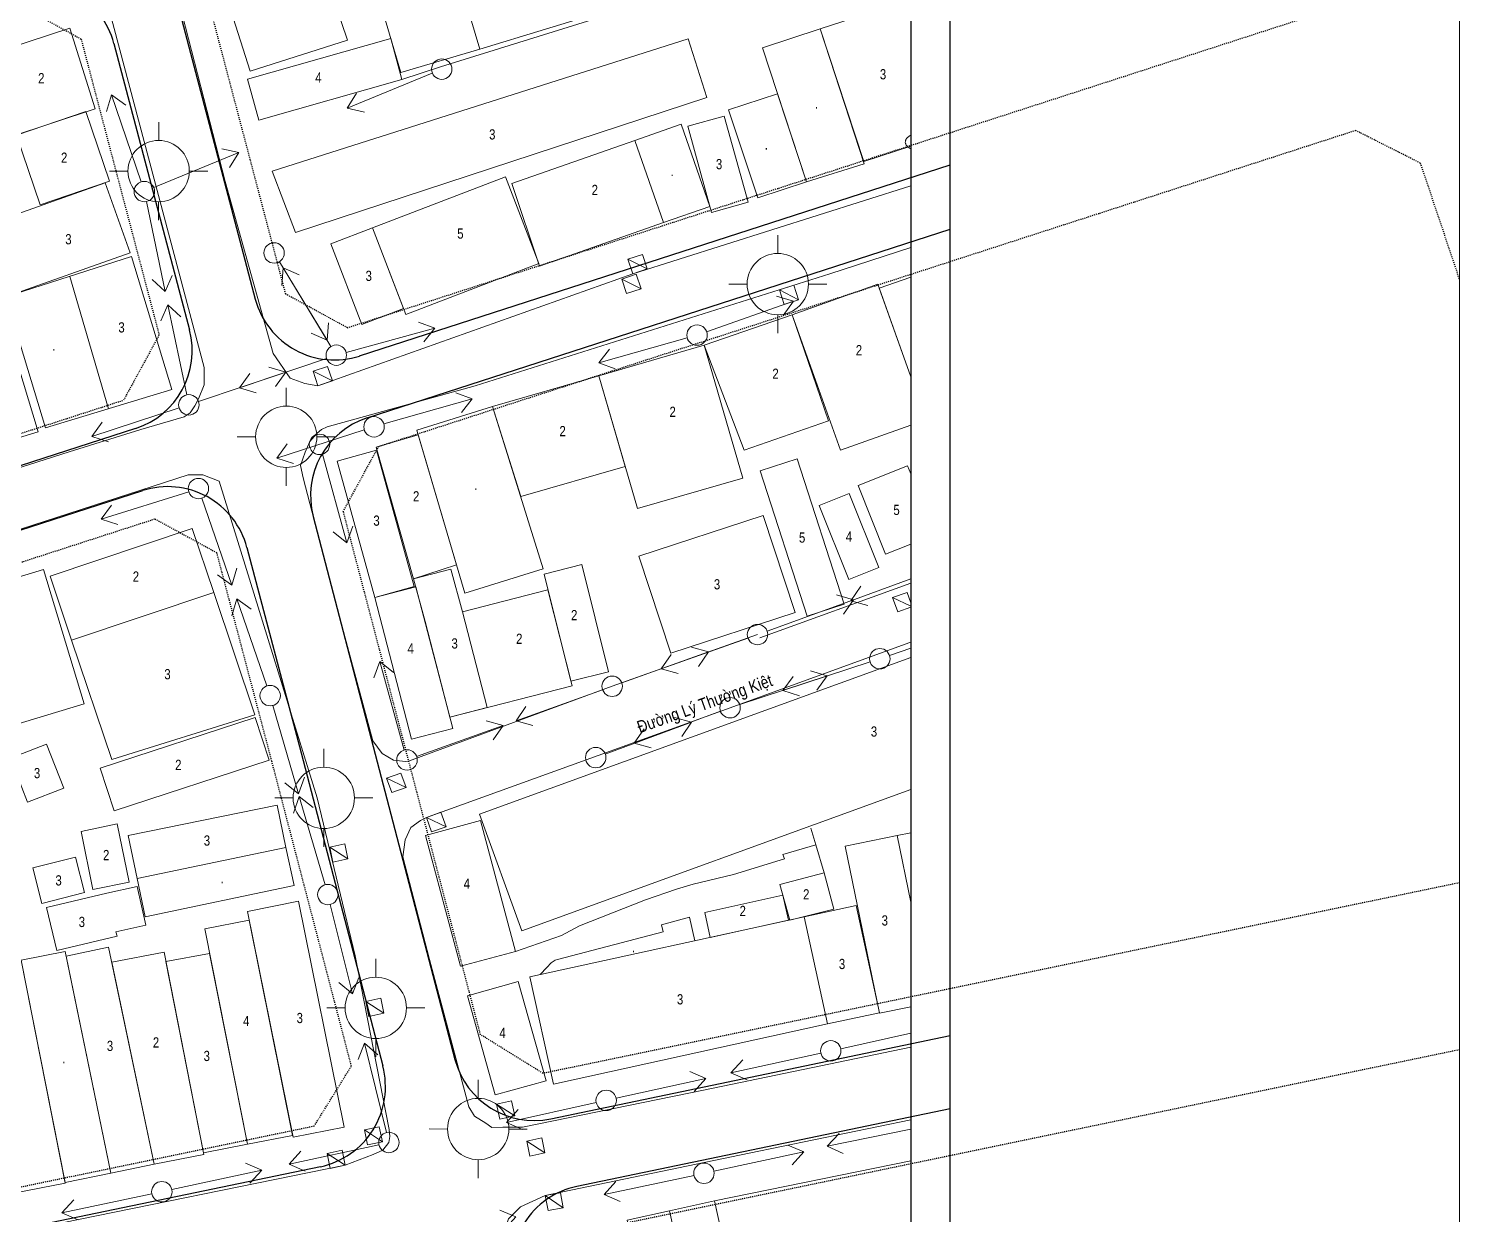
# Model space of a CAD drawing. Header units: millimetres. Extents: x 583747 to 595948, y 2304962 to 2309584.
# Drawn here: x 595808.2 to 595948.3, y 2307276.7 to 2307392.7 of the extents above; entities that cross this region are included whole.
import ezdxf
from ezdxf.enums import TextEntityAlignment as Align
from ezdxf.xclip import XClip

# ---------------------------------------------------------------- set-up
doc = ezdxf.new("R2010")
doc.units = ezdxf.units.MM
doc.linetypes.add('DASHDOT', pattern=[1, 0.5, -0.25, 0, -0.25])
for name, color, linetype, lineweight in [('00_nen', 8, 'Continuous', 5), ('KT-DV', 7, 'Continuous', 0), ('Nen dc cb Hong bang', 253, 'Continuous', 60)]:
    doc.layers.add(name, color=color, linetype=linetype, lineweight=lineweight)
doc.layers.add('A-PLOT LINE', color=6, linetype='DASHDOT')
doc.layers.add('AFP-KERB-LINE', color=2, linetype='Continuous')
doc.styles.add('ghicu', font='Vnarial.ttf', dxfattribs={"width": 0.8, "height": 1})

# ---------------------------------------------------------------- blocks, each defined once
blk = doc.blocks.new('road')
at = {"layer": 'AFP-KERB-LINE'}
for p, q in [((3672342, 1388139), (3750705, 1449213)), ((3672342, 1388139), (3750705, 1449213)), ((3675118, 1382695), (3754576, 1444623)), ((3675118, 1382695), (3754576, 1444623)), ((3644386, 1413599), (3660853, 1389885)), ((3644386, 1413599), (3660853, 1389885)), ((3639300, 1408652), (3655827, 1384851)), ((3639300, 1408652), (3655827, 1384851)), ((3715454, 1324394), (3804927, 1379757)), ((3715454, 1324394), (3804927, 1379757)), ((3810939, 1375246), (3720122, 1319050)), ((3810939, 1375246), (3720122, 1319050)), ((3654174, 1373978), (3557974, 1299002)), ((3654174, 1373978), (3557974, 1299002)), ((3673453, 1371839), (3704662, 1326650)), ((3673453, 1371839), (3704662, 1326650)), ((3559972, 1292952), (3656905, 1368500)), ((3559972, 1292952), (3656905, 1368500)), ((3668394, 1366753), (3680252, 1349676)), ((3668394, 1366753), (3680252, 1349676)), ((3680252, 1349676), (3698244, 1323625)), ((3680252, 1349676), (3698244, 1323625)), ((3695871, 1312276), (3589927, 1246721)), ((3695871, 1312276), (3589927, 1246721)), ((3695871, 1312276), (3589927, 1246721)), ((3695871, 1312276), (3589927, 1246721))]:
    blk.add_line(p, q, dxfattribs=at)
for centre, start, end in [((3632729, 1404089), 34.77603, 127.53748), ((3632729, 1404089), 34.77603, 127.53748), ((3667424, 1394448), 214.77603, 307.93222), ((3667424, 1394448), 214.77603, 307.93222), ((3649256, 1380288), 307.93222, 34.77603), ((3649256, 1380288), 307.93222, 34.77603), ((3680036, 1376385), 127.93222, 214.62987), ((3680036, 1376385), 127.93222, 214.62987), ((3661823, 1362190), 34.77603, 127.93222), ((3661823, 1362190), 34.77603, 127.93222), ((3711244, 1331197), 214.62987, 301.74803), ((3711244, 1331197), 214.62987, 301.74803), ((3691661, 1319079), 301.74803, 34.62987), ((3691661, 1319079), 301.74803, 34.62987), ((3724331, 1312247), 121.74803, 214.62987), ((3724331, 1312247), 121.74803, 214.62987)]:
    blk.add_arc(centre, 8000, start, end, dxfattribs=at)
blk = doc.blocks.new('PLOT')
at = {"layer": 'A-PLOT LINE', "color": 251}
for p, q in [((3670275, 1390331), (3748902, 1451612)), ((3677129, 1380459), (3756379, 1442225)), ((3763438, 1441388), (3756379, 1442225)), ((3763438, 1441388), (3804080, 1390363)), ((3663479, 1391364), (3646422, 1415927)), ((3629307, 1409026), (3636124, 1407966)), ((3636124, 1407966), (3653210, 1383360)), ((3670275, 1390331), (3663479, 1391364)), ((3802944, 1383822), (3713230, 1328310)), ((3653210, 1383360), (3652118, 1376180)), ((3676038, 1373278), (3677129, 1380459)), ((3555902, 1301191), (3652118, 1376180)), ((3676038, 1373278), (3706137, 1329793)), ((3812983, 1371218), (3722334, 1315127)), ((3677786, 1347968), (3695353, 1322532)), ((3713230, 1328310), (3706137, 1329793)), ((3693942, 1315787), (3695353, 1322532))]:
    blk.add_line(p, q, dxfattribs=at)
blk.add_lwpolyline([(3693942, 1315787), (3587846, 1250138), (3580933, 1251739), (3560913, 1283575), (3562195, 1290881), (3658973, 1366308), (3665768, 1365275), (3677786, 1347968)], dxfattribs=at)
blk.add_lwpolyline([(3693942, 1315787), (3587846, 1250138), (3580933, 1251739), (3560913, 1283575), (3562195, 1290881), (3658973, 1366308), (3665768, 1365275), (3677786, 1347968)], dxfattribs=at)
blk = doc.blocks.new('DV')
ref = blk.add_blockref('PLOT', (-3147123, 179596, 0), dxfattribs=dict(rotation=340.0000000045929))
XClip(ref).set_block_clipping_path([(3437700.5976729654, 868981.9081885163), (3912891.8375199828, 1041937.3750337446), (3715693.8178756535, 1583734.481302836), (3240502.5780286361, 1410779.0144576086)])
at = {"layer": 'AFP-KERB-LINE'}
ref = blk.add_blockref('road', (-3147123, 179596, 0), dxfattribs=dict(at, rotation=340.0000000045929))
XClip(ref).set_block_clipping_path([(3424978.7776903473, 904726.3076186823), (3853099.8617473282, 1060549.6388383387), (3670662.8681027722, 1561791.1594749615), (3242541.7840457913, 1405967.828255306)])
blk = doc.blocks.new('nen dc cb Hong bang')
at = {"layer": '00_nen', "color": 0, "linetype": 'ByBlock', "lineweight": -2}
for p, q in [((45.44, 256.64, -62.12), (38.8, 250.57, -62.12)), ((83.25, 251.65, -62.12), (82.64, 253.34, -62.12)), ((87.1, 249.86, -62.12), (88.79, 250.47, -62.12)), ((79.34, 242.06, -62.12), (86.29, 247.78, -62.12)), ((79.77, 247.19, -62.12), (81.46, 247.8, -62.12)), ((85.92, 244.32, -62.12), (85.31, 246.01, -62.12)), ((22.32, 236.86, -62.12), (16.68, 243.88, -62.12)), ((22.55, 241.26, -62.12), (21.93, 242.95, -62.12)), ((23.68, 236.76, -62.12), (30.33, 242.83, -62.12)), ((26.39, 239.47, -62.12), (28.08, 240.08, -62.12)), ((77.76, 240.84, -62.12), (70.47, 235.57, -62.12)), ((19.06, 236.8, -62.12), (20.75, 237.41, -62.12)), ((25.21, 233.93, -62.12), (24.6, 235.62, -62.12)), ((23.47, 235.23, -62.12), (28.22, 227.59, -62.12)), ((37.71, 234.16, -62.12), (44.74, 228.55, -62.12)), ((45.3, 228.1, -62.12), (38.27, 233.72, -62.12)), ((46.9, 228.06, -62.12), (54.23, 233.27, -62.12)), ((45.3, 226.85, -62.12), (38.27, 221.23, -62.12)), ((52.76, 222.75, -62.12), (60.05, 228.03, -62.12)), ((108.52, 227.95, -62.12), (101.62, 222.17, -62.12)), ((33.66, 218.82, -62.12), (28.91, 226.46, -62.12)), ((34.97, 218.59, -62.12), (42, 224.21, -62.12)), ((43.19, 221.12, -62.12), (42.57, 222.81, -62.12)), ((107.01, 218.44, -62.12), (114.05, 224.04, -62.12)), ((51.16, 221.55, -62.12), (44.06, 216.02, -62.12)), ((94.94, 216.57, -62.12), (101.84, 222.35, -62.12)), ((47.04, 219.32, -62.12), (48.73, 219.94, -62.12)), ((33.4, 217.35, -62.12), (26.32, 211.8, -62.12)), ((39.71, 216.66, -62.12), (41.4, 217.27, -62.12)), ((48.12, 217.91, -62.12), (53.35, 210.58, -62.12)), ((105.44, 217.2, -62.12), (98.37, 211.63, -62.12)), ((45.86, 213.79, -62.12), (45.24, 215.48, -62.12)), ((93.41, 215.29, -62.12), (86.48, 209.55, -62.12)), ((94.89, 208.9, -62.12), (101.97, 214.46, -62.12)), ((83.32, 206.93, -62.12), (90.25, 212.68, -62.12)), ((37.09, 209.98, -62.12), (29.95, 204.51, -62.12)), ((38.51, 209.81, -62.12), (44.19, 202.83, -62.12)), ((93.34, 207.63, -62.12), (86.49, 201.8, -62.12)), ((81.78, 205.66, -62.12), (74.87, 199.89, -62.12)), ((84.19, 199.84, -62.12), (91.04, 205.67, -62.12)), ((50.79, 194.74, -62.12), (45.12, 201.73, -62.12)), ((65.58, 193.45, -62.12), (60.35, 200.78, -62.12)), ((66.93, 193.28, -62.12), (73.84, 199.04, -62.12)), ((52.01, 193.15, -62.12), (57.33, 185.9, -62.12)), ((58.76, 189.18, -62.12), (58.14, 190.87, -62.12)), ((62.6, 187.39, -62.12), (64.29, 188.01, -62.12)), ((55.27, 184.72, -62.12), (56.96, 185.34, -62.12)), ((62.81, 178.42, -62.12), (57.47, 185.66, -62.12)), ((123.31, 185.49, -62.12), (115.72, 180.65, -62.12)), ((115.72, 180.65, -62.12), (123.31, 185.49, -62.12)), ((61.42, 181.85, -62.12), (60.81, 183.54, -62.12)), ((114.03, 179.58, -62.12), (106.44, 174.75, -62.12)), ((63.96, 176.78, -62.12), (68.98, 169.31, -62.12)), ((117.74, 171.22, -62.12), (125.4, 175.94, -62.12)), ((125.4, 175.94, -62.12), (117.74, 171.22, -62.12)), ((70.58, 171.62, -62.12), (69.96, 173.31, -62.12)), ((96.74, 168.56, -62.12), (104.33, 173.4, -62.12)), ((74.42, 169.83, -62.12), (76.12, 170.44, -62.12)), ((108.18, 165.14, -62.12), (115.81, 169.92, -62.12)), ((67.09, 167.16, -62.12), (68.79, 167.77, -62.12)), ((87.46, 162.65, -62.12), (95.05, 167.49, -62.12)), ((95.05, 167.49, -62.12), (87.46, 162.65, -62.12)), ((73.25, 164.29, -62.12), (72.63, 165.98, -62.12)), ((84.07, 163.92, -62.12), (83.45, 165.61, -62.12)), ((76.78, 157.7, -62.12), (71.76, 165.17, -62.12)), ((98.86, 159.3, -62.12), (106.49, 164.08, -62.12)), ((106.49, 164.08, -62.12), (98.86, 159.3, -62.12)), ((87.91, 162.12, -62.12), (89.6, 162.74, -62.12)), ((80.58, 159.46, -62.12), (82.28, 160.07, -62.12)), ((86.74, 156.59, -62.12), (86.12, 158.28, -62.12)), ((76.49, 156.33, -62.12), (68.88, 151.53, -62.12)), ((58.95, 145.25, -62.12), (66.56, 150.06, -62.12)), ((57.26, 144.19, -62.12), (49.63, 139.42, -62.12))]:
    blk.add_line(p, q, dxfattribs=at)
at = {"layer": '00_nen', "color": 0, "linetype": 'ByBlock', "lineweight": -2, "elevation": -62.12, "flags": 128}
for points in [[(70.6, 244.91), (109.91, 275.19), (129.95, 291.1)], [(137.51, 287.36), (136.56, 288.06), (135.7, 288.09), (134.16, 287.21), (88.73, 251.51), (59.89, 229.31), (47.63, 220.59), (47.2, 220.14), (46.95, 219.67), (46.8, 219.3)], [(42.86, 255.04), (45.99, 257.49), (58.76, 267.21), (70.11, 275.85)], [(69.89, 188.01), (94.11, 208.28), (108.37, 220.24), (125.14, 234.18), (156.02, 260.18)], [(19.12, 255.64), (30.02, 239.72), (40.21, 225.5), (42.61, 223.81), (44.12, 223.83), (45.41, 224.04), (70.6, 244.91)], [(12.49, 253.22), (12.49, 253.22), (34.35, 221.9)], [(125.57, 241.77), (109.62, 228.37), (94.51, 215.7)], [(26.93, 214.91), (18.94, 225.78)], [(34.35, 221.9), (34.92, 220.33), (34.88, 218.86), (34.78, 218.07)], [(185.29, 222.12), (161.97, 207.76), (104.48, 172.24), (89.09, 162.74), (87.3, 162.09), (86.28, 161.71), (85.59, 161.88), (84.33, 162.16), (83.48, 162.83), (74.94, 175.05), (69.03, 183.6), (68.67, 185.23), (68.79, 186.56), (69.43, 187.54)], [(94.18, 215.93), (82.55, 206.3), (66.34, 192.59), (66.08, 192.45), (64.93, 192.17), (63.67, 192.42), (62.39, 193.25), (53.49, 205.93), (47.15, 215.08), (46.48, 216.14), (46.47, 217.53), (46.54, 218.66), (46.8, 219.3)], [(-15.45, 178.71), (-1.14, 189.59), (24.75, 209.64), (30.6, 214.09), (34.15, 216.7), (34.56, 217.28), (34.78, 218.07)], [(91.13, 151.75), (90.92, 152.83), (90.89, 153.85), (91.59, 155.38), (93.49, 157.24), (110.82, 167.99), (141.95, 187.19), (177.16, 208.92), (189.2, 216.31)], [(66.28, 208.11), (73.39, 212.99), (78.86, 205.01), (68.66, 198.01), (63.18, 205.98)], [(-21.25, 166.4), (-3.16, 180.55), (36.46, 211.51)], [(36.46, 211.51), (37.83, 212.01), (39.52, 211.97), (59.18, 186.14)], [(63.18, 205.98), (60.69, 209.52), (63.8, 211.65), (66.28, 208.11)], [(66.28, 208.11), (71.77, 200.14), (68.66, 198.01), (63.18, 205.98)], [(108.29, 196.27), (106.58, 198.55), (105.56, 199.93)], [(106.58, 198.55), (103.87, 196.56), (104.18, 196.21), (100.02, 193.08), (96.65, 190.83)], [(82.57, 178.69), (86.25, 181.69), (87.59, 183.18), (92.79, 187.8), (95.28, 189.82), (96.65, 190.83)], [(69.43, 187.54), (69.89, 188.01)], [(85.59, 177.37), (85.97, 178.25), (86.22, 178.84), (86.49, 179.2), (86.7, 179.34), (95.46, 185.44), (95.08, 186.02), (97.41, 187.68), (98.68, 185.67)], [(59.18, 186.14), (67.97, 172.91), (76.93, 158.07), (77.21, 157.43), (77.33, 156.87)], [(83.82, 175.99), (83.82, 175.99)], [(38.94, 172.58), (35.37, 170.15), (37.4, 167.18), (40.96, 169.62), (38.94, 172.58)], [(43.04, 170.32), (45.59, 171.96)], [(45.59, 171.96), (47.69, 168.7)], [(43.04, 170.32), (37.98, 166.99), (40.36, 163.37), (45.42, 166.7)], [(47.69, 168.7), (45.17, 167.08)], [(45.17, 167.08), (45.42, 166.7)], [(77.33, 156.87), (77.02, 155.96), (76.29, 155.23), (74.06, 153.3), (48.45, 137.59), (17.76, 118.67), (-5.32, 104.46), (-23.46, 93.07)]]:
    blk.add_lwpolyline(points, dxfattribs=at)
for points in [[(40.75, 271.55), (56.54, 283.73), (65.11, 272.59), (49, 260.42)], [(98.17, 270.91), (95.6, 268.91), (86.51, 280.42), (89.2, 282.43)], [(95.6, 268.91), (88.07, 262.98), (79.61, 273.71), (87.13, 279.64)], [(88.2, 262.79), (83.49, 259.18), (74.94, 270.03), (79.61, 273.71)], [(34.29, 266.76), (40.75, 271.55), (49, 260.42), (42.53, 255.64)], [(34, 242.24), (67.8, 268.37), (71.5, 263.6), (38.22, 237.39)], [(77.87, 266.31), (83.49, 259.18), (79.55, 256.07), (73.92, 263.19)], [(22.9, 258.11), (30.68, 264.12), (36.55, 256.82), (28.62, 250.7)], [(78.82, 255.36), (75.78, 253.18), (70.71, 260.32), (73.73, 262.48)], [(66.31, 257.22), (71.7, 250.64), (75.43, 253.69), (70.03, 260.27)], [(42.86, 255.04), (31.07, 246.49), (28.67, 249.87), (40.46, 258.42)], [(71.7, 250.64), (61.77, 242.49), (56.46, 249.14), (66.31, 257.22)], [(102.47, 241.34), (93.74, 251.87), (97.09, 254.56), (105.78, 244.09)], [(86.62, 246.49), (93.49, 252.18), (102.47, 241.34), (95.61, 235.65)], [(61.61, 242.71), (51.1, 233.56), (45.15, 240.4), (55.65, 249.55)], [(3.67, 243.14), (10.6, 248.59), (15.66, 242.04), (8.8, 236.63)], [(79.57, 240.73), (86.62, 246.49), (93.53, 237.96), (86.76, 232.44)], [(14.88, 241.47), (19.4, 235.86), (13.81, 231.35), (9.29, 236.96)], [(45.15, 240.4), (50.7, 234.02), (47.4, 231.15), (41.85, 237.53)], [(70.91, 234.39), (79.57, 240.73), (87.57, 229.81), (78.91, 223.48)], [(74.64, 190.08), (130.97, 237.37), (138.77, 228.08), (82.44, 180.79)], [(19.04, 235.57), (23.68, 229.97), (13.74, 221.74), (9.1, 227.35)], [(102.31, 236.49), (107.14, 231.1), (103.25, 227.61), (98.42, 233.01)], [(62.17, 228.01), (70.91, 234.39), (76.37, 226.95), (67.77, 220.68)], [(91.94, 233.41), (101.13, 221.63), (98.13, 219.28), (88.93, 231.06)], [(97.87, 231.98), (103.08, 226.17), (100.73, 224.06), (95.52, 229.87)], [(21.77, 211.04), (13.74, 221.74), (23.95, 229.67), (32.12, 218.81)], [(56, 223.3), (62.17, 228.01), (72.26, 214.79), (65.88, 209.92)], [(90.71, 227.08), (80.64, 219.17), (86.84, 211.3), (96.9, 219.21)], [(21.25, 210.43), (10.72, 202.51), (-1.34, 218.56), (9.25, 226.39)], [(52.82, 220.35), (56.29, 222.9), (64.17, 212.24), (60.69, 209.52)], [(57.76, 206.5), (49.7, 217.77), (52.95, 220.09), (61, 208.83)], [(81.72, 207.49), (78.58, 205.37), (72.54, 214.34), (75.68, 216.46)], [(57.76, 206.5), (65.87, 194.71), (69.31, 197.07), (61.16, 208.85)], [(31.31, 192.4), (42.78, 201.55), (38.66, 206.71), (27.2, 197.56)], [(122.53, 187.95), (113.76, 202.13), (118.18, 204.87), (126.96, 190.69)], [(118.11, 185.21), (109.33, 199.4), (113.76, 202.13), (122.53, 187.95)], [(42.78, 201.55), (50.66, 191.68), (39, 182.77), (31.31, 192.4)], [(27.46, 181.61), (19.22, 192.61), (26.35, 197.95), (34.59, 186.96)], [(104.62, 193.71), (108.29, 196.27), (110.39, 193.25), (106.73, 190.77)], [(107.94, 191.54), (113.69, 182.48), (118.08, 185.26), (112.33, 194.33)], [(98.65, 188.6), (105.25, 192.82), (106.61, 190.7), (100, 186.5)], [(40.96, 178.13), (53.49, 188.01), (50.78, 191.45), (38.24, 181.58)], [(113.69, 182.48), (90.5, 167.76), (84.74, 176.82), (107.94, 191.54)], [(78, 175.47), (70.38, 186.32), (74.95, 189.53), (82.57, 178.69)], [(55.75, 184.13), (57.95, 180.54), (45.34, 172.7), (43.05, 176.34)], [(32.49, 182.01), (35.55, 178.54), (32.7, 176.03), (29.64, 179.5)], [(138.93, 180.71), (147.69, 166.49), (118.19, 148.32), (109.24, 162.42)], [(45.34, 172.7), (57.95, 180.54), (59.99, 177.3), (47.36, 169.45)], [(41.67, 177.04), (44.72, 172.08), (41.64, 170.18), (38.59, 175.14)], [(60.91, 176.01), (72.69, 156.77), (68.34, 154.13), (56.57, 173.35)], [(85.5, 164.8), (79.63, 172.97), (83.82, 175.99), (89.7, 167.82)], [(68.22, 154.28), (64.38, 151.95), (53.24, 170.32), (57.03, 172.61)], [(64.38, 151.95), (60.63, 149.68), (50.76, 166.03), (54.5, 168.23)], [(60.71, 149.55), (56.48, 147), (45.8, 164.13), (50.27, 166.83)], [(56.48, 147), (52.79, 144.7), (41.41, 163.17), (45, 165.41)], [(52.79, 144.7), (48.92, 142.32), (37.4, 161.27), (41.17, 163.56)], [(48.94, 142.27), (44.71, 139.7), (33.17, 158.7), (37.4, 161.27)], [(105.42, 159.99), (109.24, 162.42), (117.95, 148.73), (114.19, 146.24)], [(114.19, 146.24), (105.42, 159.99), (101.84, 157.72), (110.81, 144.09)]]:
    blk.add_lwpolyline(points, close=True, dxfattribs=at)
at = {"layer": '00_nen', "color": 0, "linetype": 'ByBlock', "lineweight": -2, "elevation": -62.12}
blk.add_lwpolyline([(93.58, 265.95, 0.023311), (93.96, 266.11, 0.024772), (94.32, 266.3, 0.028014), (94.63, 266.52, 0.033783), (94.89, 266.74, 0.043441), (95.09, 266.98, 0.058919), (95.21, 267.21, 0.080678), (95.26, 267.42, 0.100415), (95.23, 267.62, 0.100415), (95.13, 267.79, 0.080678), (94.95, 267.92, 0.058919), (94.71, 268.02, 0.043441), (94.41, 268.07, 0.033783), (94.06, 268.08, 0.028014), (93.68, 268.04, 0.024772), (93.29, 267.96, 0.023311), (92.89, 267.83, 0.023311), (92.51, 267.67, 0.024772), (92.16, 267.48, 0.028014), (91.84, 267.27, 0.033783), (91.58, 267.04, 0.043441), (91.38, 266.81, 0.058919), (91.26, 266.58, 0.080678), (91.21, 266.36, 0.100415), (91.24, 266.17, 0.100415), (91.34, 266, 0.080678), (91.52, 265.86, 0.058919), (91.76, 265.77, 0.043441), (92.06, 265.72, 0.033783), (92.41, 265.71, 0.028014), (92.79, 265.75, 0.024772), (93.18, 265.83, 0.023311)], format="xyb", close=True, dxfattribs=at)
for points in [[(40.51, 250.77), (38.8, 250.57), (39.16, 252.25)], [(84.63, 248.34), (86.73, 248.08)], [(84.57, 247.67), (86.29, 247.78), (85.84, 246.12)], [(69.66, 246.09), (71.77, 245.85)], [(16.78, 242.16), (16.68, 243.88), (18.34, 243.41)], [(69.77, 244.06), (71.88, 243.82)], [(28.62, 242.62), (30.33, 242.83), (29.97, 241.14)], [(72.19, 235.58), (70.47, 235.57), (71.01, 237.2)], [(38.74, 232.06), (38.27, 233.72), (39.98, 233.63)], [(52.51, 233.28), (54.23, 233.27), (53.67, 231.65)], [(44.27, 230.2), (44.74, 228.55), (43.02, 228.64)], [(28.33, 229.3), (28.22, 227.59), (26.63, 228.25)], [(58.33, 228.02), (60.05, 228.03), (59.5, 226.4)], [(28.8, 224.75), (28.91, 226.46), (30.5, 225.8)], [(40.28, 224.12), (42, 224.21), (41.53, 222.56)], [(44.48, 225.22), (46.59, 224.98)], [(39.99, 221.33), (38.27, 221.23), (38.74, 222.89)], [(103.34, 222.3), (101.62, 222.17), (102.05, 223.83)], [(105.36, 223.87), (107.48, 223.68)], [(100.12, 222.22), (101.84, 222.35), (101.41, 220.69)], [(45.78, 216.09), (44.06, 216.02), (44.55, 217.67)], [(100.25, 214.38), (101.97, 214.46), (101.48, 212.81)], [(28.04, 211.87), (26.32, 211.8), (26.8, 213.45)], [(100.08, 211.71), (98.37, 211.63), (98.85, 213.28)], [(53.35, 212.31), (53.35, 210.58), (51.72, 211.14)], [(88.54, 212.55), (90.25, 212.68), (89.81, 211.01)], [(88.19, 209.67), (86.48, 209.55), (86.92, 211.21)], [(31.67, 204.57), (29.95, 204.51), (30.45, 206.15)], [(44.09, 204.55), (44.19, 202.83), (42.54, 203.29)], [(89.33, 205.53), (91.04, 205.67), (90.63, 204)], [(88.21, 201.94), (86.49, 201.8), (86.91, 203.47)], [(45.22, 200.01), (45.12, 201.73), (46.78, 201.27)], [(60.35, 199.06), (60.35, 200.78), (61.98, 200.22)], [(76.59, 200.02), (74.87, 199.89), (75.3, 201.56)], [(72.13, 198.91), (73.84, 199.04), (73.41, 197.37)], [(64.89, 190.27), (67, 190.08)], [(69.88, 188.01), (71.99, 187.81)], [(57.31, 187.62), (57.33, 185.9), (55.7, 186.43)], [(57.5, 183.94), (57.47, 185.66), (59.11, 185.13)], [(61.98, 182.04), (64.05, 181.57)], [(108.16, 174.65), (106.44, 174.75), (107.09, 176.34)], [(102.61, 173.49), (104.33, 173.4), (103.68, 171.8)], [(118.41, 172.81), (117.74, 171.22), (119.46, 171.1)], [(69.03, 171.03), (68.98, 169.31), (67.37, 169.91)], [(114.09, 170.02), (115.81, 169.92), (115.15, 168.33)], [(70.47, 169.06), (72.54, 168.59)], [(71.71, 163.45), (71.76, 165.17), (73.37, 164.56)], [(85.94, 164.01), (88.01, 163.53)], [(88.1, 164.25), (87.46, 162.65), (89.18, 162.56)], [(89.95, 161.62), (92.01, 161.15)], [(99.52, 160.89), (98.86, 159.3), (100.58, 159.2)], [(74.65, 157.2), (76.71, 156.72)], [(93.49, 157.24), (95.55, 156.71)], [(89.79, 154.38), (91.51, 154.29), (90.86, 152.69)], [(70.6, 151.43), (68.88, 151.53), (69.53, 153.12)], [(72.01, 153.78), (74.07, 153.31)], [(64.84, 150.16), (66.56, 150.06), (65.91, 148.47)], [(51.35, 139.31), (49.63, 139.42), (50.29, 141.01)]]:
    blk.add_lwpolyline(points, dxfattribs=at)
for points in [[(84.63, 248.34), (85.81, 249.26), (86.73, 248.08), (85.55, 247.16)], [(69.66, 246.09), (70.84, 247.02), (71.77, 245.85), (70.6, 244.91)], [(69.77, 244.06), (70.94, 244.99), (71.88, 243.82), (70.7, 242.88)], [(44.48, 225.22), (45.66, 226.15), (46.59, 224.98), (45.41, 224.04)], [(105.36, 223.87), (106.52, 224.83), (107.48, 223.68), (106.33, 222.72)], [(64.89, 190.27), (66.04, 191.23), (67, 190.08), (65.85, 189.12)], [(69.88, 188.01), (71.03, 188.97), (71.99, 187.81), (70.84, 186.85)], [(61.98, 182.04), (63.25, 182.84), (64.05, 181.57), (62.78, 180.77)], [(70.47, 169.06), (71.74, 169.86), (72.54, 168.59), (71.27, 167.79)], [(85.94, 164.01), (87.22, 164.81), (88.01, 163.53), (86.74, 162.74)], [(89.95, 161.62), (91.22, 162.42), (92.01, 161.15), (90.74, 160.35)], [(74.65, 157.2), (75.92, 157.99), (76.71, 156.72), (75.44, 155.93)], [(93.49, 157.24), (94.78, 158), (95.55, 156.71), (94.26, 155.95)], [(72.01, 153.78), (73.28, 154.58), (74.07, 153.31), (72.8, 152.51)]]:
    blk.add_lwpolyline(points, close=True, dxfattribs=at)
at = {"layer": '00_nen', "color": 0, "linetype": 'ByBlock', "lineweight": -2}
for centre, radius in [((46.18, 257.31, -62.12), 1), ((84.28, 248.83, -62.12), 3), ((78.57, 241.43, -62.12), 1), ((78.57, 241.43, -62.12), 1), ((23.57, 238.44, -62.12), 3), ((22.94, 236.08, -62.12), 1), ((22.94, 236.08, -62.12), 1), ((22.94, 236.08, -62.12), 1), ((36.93, 234.79, -62.12), 1), ((46.08, 227.48, -62.12), 1), ((46.08, 227.48, -62.12), 1), ((46.08, 227.48, -62.12), 1), ((51.95, 222.16, -62.12), 1), ((51.95, 222.16, -62.12), 1), ((44.22, 218.3, -62.12), 3), ((34.19, 217.97, -62.12), 1), ((34.19, 217.97, -62.12), 1), ((34.19, 217.97, -62.12), 1), ((47.53, 218.72, -62.12), 1), ((106.23, 217.81, -62.12), 1), ((106.23, 217.81, -62.12), 1), ((94.18, 215.93, -62.12), 1), ((94.18, 215.93, -62.12), 1), ((37.88, 210.59, -62.12), 1), ((37.88, 210.59, -62.12), 1), ((94.11, 208.28, -62.12), 1), ((94.11, 208.28, -62.12), 1), ((82.55, 206.3, -62.12), 1), ((82.55, 206.3, -62.12), 1), ((83.43, 199.19, -62.12), 1), ((51.42, 193.96, -62.12), 1), ((51.42, 193.96, -62.12), 1), ((66.16, 192.64, -62.12), 1), ((66.16, 192.64, -62.12), 1), ((59.78, 186.36, -62.12), 3), ((114.88, 180.12, -62.12), 1), ((63.4, 177.61, -62.12), 1), ((63.4, 177.61, -62.12), 1), ((71.61, 168.8, -62.12), 3), ((95.89, 168.03, -62.12), 1), ((107.33, 164.61, -62.12), 1), ((85.09, 161.1, -62.12), 3), ((77.33, 156.87, -62.12), 1), ((77.33, 156.87, -62.12), 1), ((58.11, 144.72, -62.12), 1), ((58.11, 144.72, -62.12), 1)]:
    blk.add_circle(centre, radius, dxfattribs=at)
at = {"layer": '00_nen', "color": 0, "linetype": 'ByBlock', "lineweight": -2, "style": 'ghicu', "width": 0.8}
for s, p in [('3', (86.92, 271.65, -62.12)), ('.', (81.79, 266.74, -62.12)), ('.', (78.55, 261.28, -62.12)), ('3', (74.86, 257.89, -62.12)), ('.', (70.77, 255.68, -62.12)), ('3', (53.01, 253.01, -62.12)), ('4', (35.12, 252.4, -62.12)), ('2', (64.3, 251.35, -62.12)), ('2', (93.96, 245.48, -62.12)), ('2', (9.66, 243.05, -62.12)), ('5', (53.41, 242.82, -62.12)), ('2', (87.08, 240.52, -62.12)), ('2', (14.43, 236.51, -62.12)), ('3', (46.4, 235.86, -62.12)), ('2', (78.9, 233.57, -62.12)), ('5', (102.78, 232.05, -62.12)), ('3', (17.56, 229.15, -62.12)), ('2', (69.43, 228.1, -62.12)), ('4', (99.3, 228.02, -62.12)), ('5', (95.03, 226.34, -62.12)), ('3', (25.4, 222.83, -62.12)), ('.', (63.25, 220.25, -62.12)), ('.', (19.79, 218.9, -62.12)), ('3', (88.77, 219.19, -62.12)), ('2', (58.15, 217.19, -62.12)), ('3', (55.33, 213.62, -62.12)), ('2', (76.67, 211.57, -62.12)), ('3', (108.14, 210.92, -62.12)), ('2', (72.41, 207.55, -62.12)), ('3', (66.63, 204.95, -62.12)), ('4', (62.76, 203.02, -62.12)), ('2', (35.08, 200.41, -62.12)), ('2', (107.37, 193.69, -62.12)), ('3', (115.47, 193.92, -62.12)), ('3', (41.26, 192.49, -62.12)), ('2', (102.09, 190.03, -62.12)), ('3', (113, 188.48, -62.12)), ('2', (45.3, 184.52, -62.12)), ('4', (75.81, 183.27, -62.12)), ('.', (93.27, 183.02, -62.12)), ('3', (32.59, 179.02, -62.12)), ('3', (99.3, 179.8, -62.12)), ('3', (50.47, 178.52, -62.12)), ('.', (53.14, 175.57, -62.12)), ('2', (41.69, 173.81, -62.12)), ('4', (84.1, 170.75, -62.12)), ('3', (38.17, 169.88, -62.12)), ('3', (41.7, 166.84, -62.12)), ('3', (64.96, 165.32, -62.12)), ('4', (60.14, 163.25, -62.12)), ('2', (52.56, 158.26, -62.12)), ('3', (57.68, 158.71, -62.12)), ('3', (48.45, 156.39, -62.12)), ('.', (44.62, 153.7, -62.12))]:
    blk.add_text(s, height=1, rotation=20, dxfattribs=at).set_placement(p, align=Align.MIDDLE)
blk.add_text('§\xadêng Lý Th\xadêng KiÖt', height=1.2, rotation=39.7354, dxfattribs=at).set_placement((86.67, 202.9, -62.12))

msp = doc.modelspace()

# ---------------------------------------------------------------- linework, layer by layer
msp.add_lwpolyline([(595445.95, 2307514.12), (595894.57, 2307514.12), (595894.57, 2307013.1), (595445.95, 2307013.1)], close=True)

# ---------------------------------------------------------------- block references
at = {"layer": 'KT-DV', "xscale": 0.001, "yscale": 0.001, "zscale": 0.001}
msp.add_blockref('DV', (595062.09, 2307132.7), dxfattribs=at)
at = {"layer": 'Nen dc cb Hong bang', "color": 250, "lineweight": 5, "transparency": 33554559}
ref = msp.add_blockref('nen dc cb Hong bang', (595717.06, 2307162.89, 62.12), dxfattribs=dict(at, rotation=339.9497468043105))
XClip(ref).set_block_clipping_path([(-203.3197306411, -233.6640955163), (218.1103911197, -79.8573456709), (46.3376134067, 390.7996488991), (-375.0925083541, 236.9928990537)])

doc.saveas('drawing.dxf')
